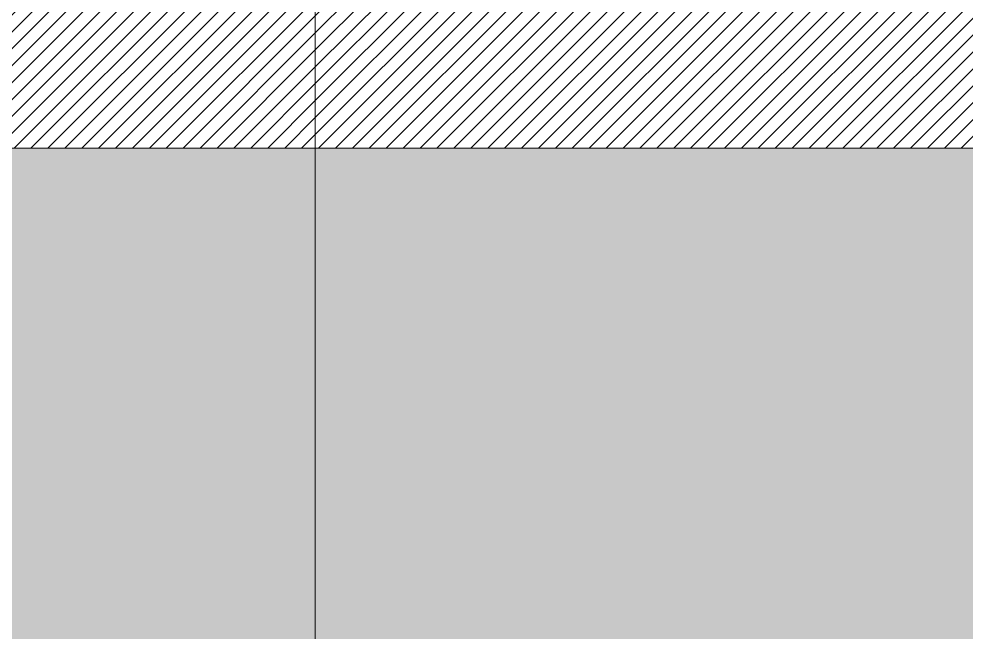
# Model space of a CAD drawing. Header units: millimetres. Extents: x -146962 to 322503, y -183624 to 284367.
# Drawn here: x 79151 to 84179, y 24650 to 27904 of the extents above; entities that cross this region are included whole.
import ezdxf

# ---------------------------------------------------------------- set-up
doc = ezdxf.new("R2010")
doc.units = ezdxf.units.MM
doc.layers.add('30_敷地・外構', color=8, linetype='Continuous', lineweight=9)

msp = doc.modelspace()

# ---------------------------------------------------------------- hatches: boundary and pattern name
at = {"layer": '30_敷地・外構', "true_color": 0xbdb6aa}
h = msp.add_hatch(dxfattribs=at)
h.set_pattern_fill('ANSI31', scale=20)
h.paths.add_polyline_path([(74349.4, 27219.1), (74349.5, 28899.1), (80724.1, 28898.7), (80724, 27218.7)])
h = msp.add_hatch(dxfattribs=at)
h.set_pattern_fill('ANSI31', scale=20)
h.paths.add_polyline_path([(87098.7, 27218.3), (80724, 27218.7), (80724.1, 28598.7), (80724.1, 28898.7), (87098.8, 28898.3), (87098.7, 28598.3)])
at = {"layer": '30_敷地・外構', "true_color": 0xdde8d0}
for points in [[(74349.4, 27219.1), (80724, 27218.7), (80723.5, 19218.7), (74348.9, 19219.1)], [(80724, 27218.7), (87098.7, 27218.3), (87098.2, 19218.3), (80723.5, 19218.7)]]:
    msp.add_hatch(color=8, dxfattribs=at).paths.add_polyline_path(points)

# ---------------------------------------------------------------- linework, layer by layer
at = {"layer": '30_敷地・外構'}
for points in [[(74349.4, 27219.1), (74349.5, 28899.1), (80724.1, 28898.7), (80724, 27218.7), (74349.4, 27219.1)], [(87098.7, 27218.3), (80724, 27218.7), (80724.1, 28598.7), (80724.1, 28898.7), (87098.8, 28898.3), (87098.7, 28598.3), (87098.7, 27218.3)], [(74349.4, 27219.1), (80724, 27218.7), (80723.5, 19218.7), (74348.9, 19219.1), (74349.4, 27219.1)], [(80724, 27218.7), (87098.7, 27218.3), (87098.2, 19218.3), (80723.5, 19218.7), (80724, 27218.7)]]:
    msp.add_lwpolyline(points, dxfattribs=at)

doc.saveas('drawing.dxf')
